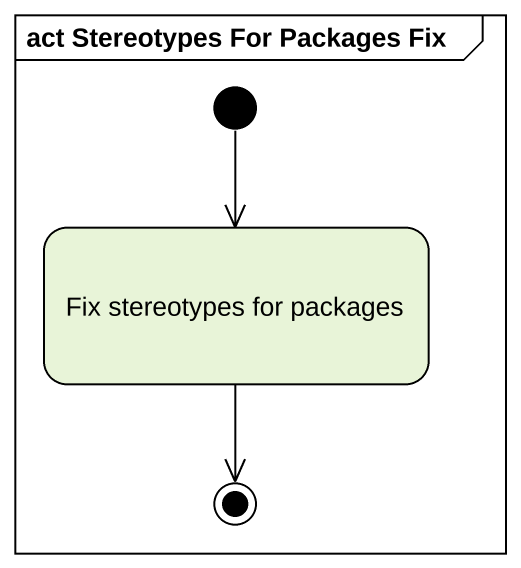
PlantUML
@startuml
mainframe act Stereotypes For Packages Fix
hide empty description
state "Fix stereotypes for packages" as Fix_stereotypes_for_packages
[*] --> Fix_stereotypes_for_packages
Fix_stereotypes_for_packages --> [*]
@enduml
